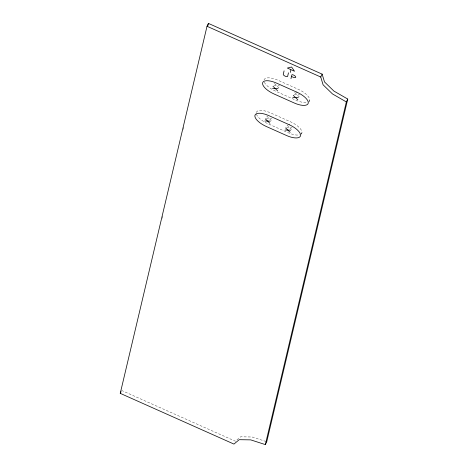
<?xml version="1.0" encoding="UTF-8"?>
<svg xmlns="http://www.w3.org/2000/svg" width="468" height="468" viewBox="0 0 468 468"><rect width="100%" height="100%" fill="white"/><g stroke="black" fill="none" stroke-linecap="round" stroke-linejoin="round"><path stroke-width="0.35" stroke-dasharray="2.34 1.75" d="M162.349 218.322L162.852 216.187M183.368 129.396L183.877 127.261M308.786 102.082L309.629 100.357M301.374 134.047L301.936 132.894M273.897 85.615L279.478 85.708M294.167 94.659L299.748 94.752M266.21 118.152L271.791 118.24M286.48 127.197L292.061 127.284M266.081 441.511L252.106 437.001L240.616 436.808L235.357 441.207L121.657 390.476M294.682 92.488L299.239 96.917M274.412 83.444L278.969 87.873M286.989 125.026L291.546 129.455M266.719 115.982L271.276 120.411M256.429 114.139A13.917 5.458 26 0 0 267.714 123.622L287.984 132.666A13.917 5.458 26 0 0 299.602 134.848M256.329 112.542A13.917 5.458 26 0 1 270.282 112.776L290.552 121.82A13.917 5.458 26 0 1 301.176 134.105M264.344 82.204A13.917 5.458 26 0 0 275.406 91.084L295.677 100.129A13.917 5.458 26 0 0 307.289 102.311M264.022 80.005A13.917 5.458 26 0 1 277.969 80.239L298.245 89.283A13.917 5.458 26 0 1 308.862 101.568"/><path stroke-width="0.7" d="M120.247 393.354L207.02 26.278L208.424 23.4L322.13 74.131L324.505 81.935L333.883 91.055L347.753 99.052L266.748 441.722L265.344 444.6L250.702 439.873L239.212 439.686L233.953 444.085L120.247 393.354L121.089 391.628M207.921 25.535L208.424 23.4M284.088 70.855L283.275 74.301A2.41 0.942 26 0 0 285.246 76.214A2.41 0.942 26 0 0 287.656 76.255L288.469 72.809M290.295 72.423L290.95 69.662L294.536 71.265L291.582 67L287.364 68.059L290.698 69.551M290.967 78.718L291.874 74.886A1.305 0.509 26 0 1 293.179 74.909L293.553 75.073A2.685 1.053 26 0 1 295.747 77.208A2.685 1.053 26 0 1 293.056 77.167L291.751 76.582M265.344 444.6L346.343 101.93L347.753 99.052M346.343 101.93L332.479 93.933L323.101 84.813L320.726 77.009L322.13 74.131M272.493 88.493L278.074 88.581M292.763 97.537L298.344 97.625M264.8 121.025L270.381 121.118M285.07 130.069L290.651 130.162M207.02 26.278L320.726 77.009M293.278 95.367L297.835 99.795M273.008 86.323L277.559 90.751M285.585 127.904L290.142 132.333M265.315 118.86L269.872 123.289M296.835 92.155L276.565 83.111A13.917 5.458 26 0 0 262.618 82.883A13.917 5.458 26 0 0 274.002 93.957L294.273 103.001A13.917 5.458 26 0 0 308.225 103.235A13.917 5.458 26 0 0 296.835 92.155M289.148 124.693L268.878 115.649A13.917 5.458 26 0 0 254.925 115.421A13.917 5.458 26 0 0 266.31 126.495L286.58 135.539A13.917 5.458 26 0 0 300.532 135.773A13.917 5.458 26 0 0 289.148 124.693"/></g></svg>
